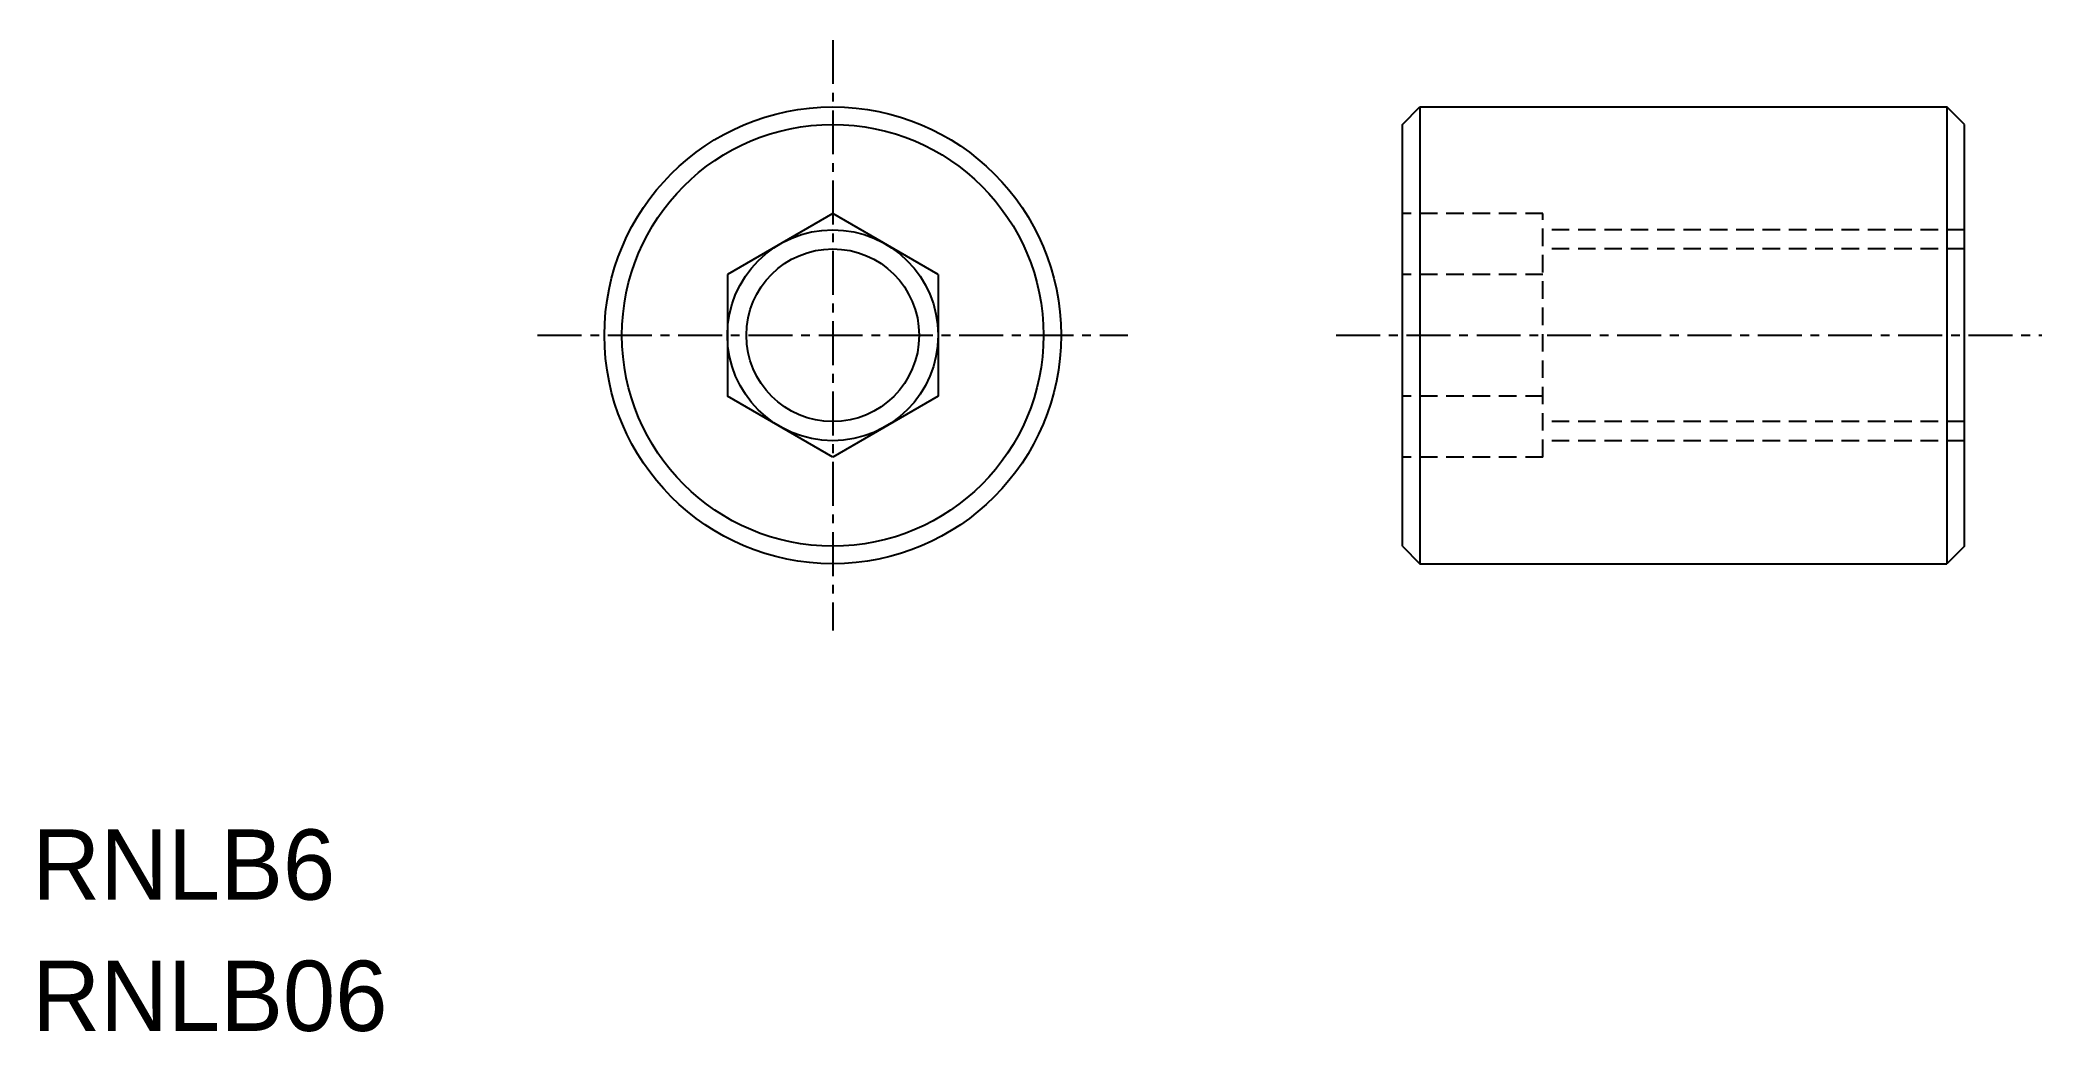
# Model space of a CAD drawing. Extents: x 715.3 to 772.2, y 18.8 to 47.1.
import ezdxf

# ---------------------------------------------------------------- set-up
doc = ezdxf.new("R2010")
doc.units = 0
doc.linetypes.add('CENTER', pattern=[2, 1.25, -0.25, 0.25, -0.25])
doc.linetypes.add('DASHED', pattern=[0.75, 0.5, -0.25])
doc.layers.get('0').update_dxf_attribs({"linetype": 'CONTINUOUS'})
doc.layers.add('CENTER', color=1, linetype='CENTER')

msp = doc.modelspace()

# ---------------------------------------------------------------- linework, layer by layer
at = {"color": 7, "linetype": 'CONTINUOUS'}
for p, q in [((754.034, 44.65), (754.534, 45.15)), ((754.534, 45.15), (754.534, 32.15)), ((754.534, 45.15), (769.534, 45.15)), ((769.534, 45.15), (769.534, 32.15)), ((770.034, 44.65), (769.534, 45.15)), ((754.034, 32.65), (754.034, 44.65)), ((770.034, 32.65), (770.034, 44.65)), ((737.819, 42.114), (734.819, 40.382)), ((740.819, 40.382), (737.819, 42.114)), ((734.819, 40.382), (734.819, 36.918)), ((740.819, 40.382), (740.819, 36.918)), ((737.819, 35.186), (734.819, 36.918)), ((740.819, 36.918), (737.819, 35.186)), ((754.034, 32.65), (754.534, 32.15)), ((770.034, 32.65), (769.534, 32.15)), ((754.534, 32.15), (769.534, 32.15))]:
    msp.add_line(p, q, dxfattribs=at)
at = {"color": 3, "linetype": 'DASHED'}
for p, q in [((758.034, 42.114), (754.034, 42.114)), ((758.034, 35.186), (758.034, 42.114)), ((770.034, 41.65), (758.034, 41.65)), ((770.034, 41.109), (758.034, 41.109)), ((758.034, 40.382), (754.034, 40.382)), ((758.034, 36.918), (754.034, 36.918)), ((770.034, 36.192), (758.034, 36.192)), ((770.034, 35.65), (758.034, 35.65)), ((758.034, 35.186), (754.034, 35.186))]:
    msp.add_line(p, q, dxfattribs=at)
at = {"color": 7, "linetype": 'CONTINUOUS'}
for radius in [6.5, 6, 2.458]:
    msp.add_circle((737.819, 38.65), radius, dxfattribs=at)
at = {"color": 3, "linetype": 'CONTINUOUS'}
msp.add_circle((737.819, 38.65), 3, dxfattribs=at)
at = {"layer": 'CENTER', "color": 1, "linetype": 'CENTER'}
for p, q in [((737.819, 47.05), (737.819, 30.25)), ((729.419, 38.65), (746.219, 38.65)), ((752.151, 38.65), (772.24, 38.65))]:
    msp.add_line(p, q, dxfattribs=at)

# ---------------------------------------------------------------- texts
at = {"color": 7, "linetype": 'CONTINUOUS'}
for s, p in [('RNLB6', (715.035, 22.591)), ('RNLB06', (715.035, 18.856))]:
    msp.add_text(s, height=2, dxfattribs=at).set_placement(p)

doc.saveas('drawing.dxf')
